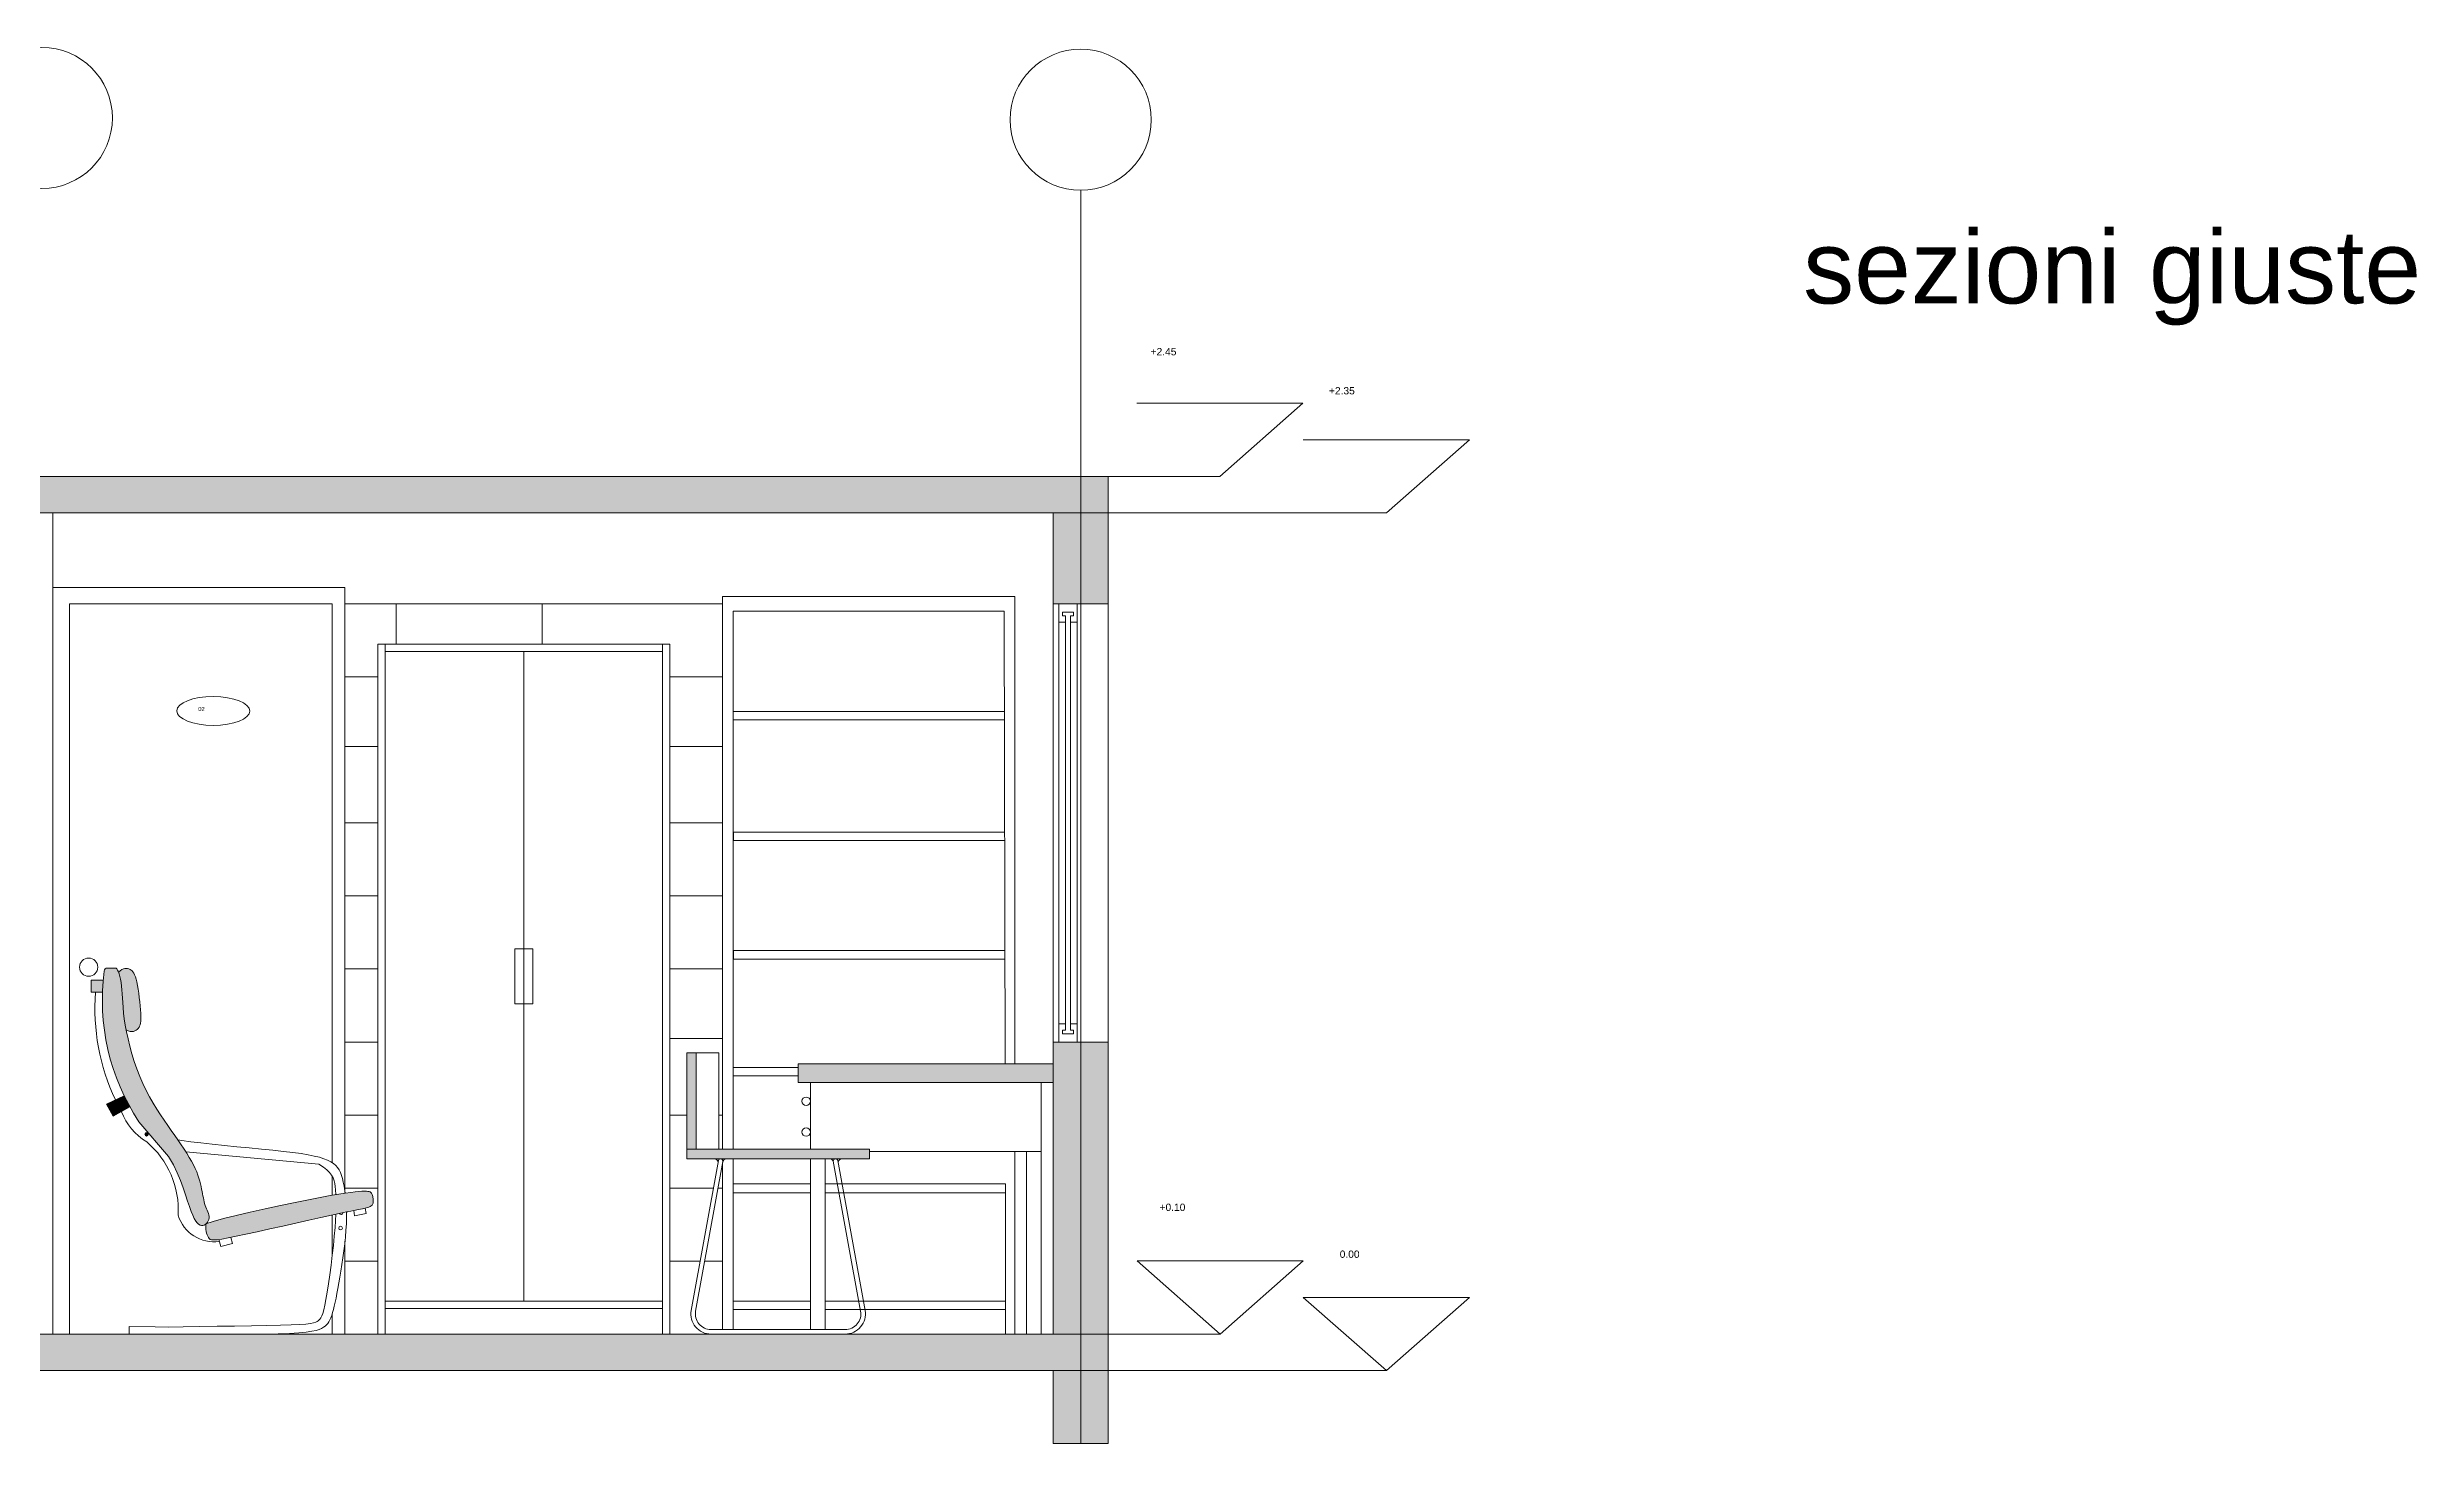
# Model space of a CAD drawing. Header units: centimetres. Extents: x -16179 to 12840, y -10704 to 3856.
# Drawn here: x -466 to 183, y -9661 to -9279 of the extents above; entities that cross this region are included whole.
import ezdxf

# ---------------------------------------------------------------- set-up
doc = ezdxf.new("R2010")
doc.units = ezdxf.units.CM
doc.header["$MEASUREMENT"] = 0
for name, color, linetype, lineweight in [('___Num_Penna__7_Num_Penna__7_Num_Penna__7_Num_Penna__7_Num_Penna__7_Num_Penna__7_Num_Penna__7_Num_Penna__7_Num_Penna__7_Num_Penna__7', 7, 'Continuous', 18), ('A-ELEV-MBE1_Num_Penna__7_Num_Penna__7_Num_Penna__7_Num_Penna__7_Num_Penna__7_Num_Penna__7_Num_Penna__7_Num_Penna__7_Num_Penna__7_Num_Penna__7', 7, 'Continuous', 18), ('A-FURN_Num_Penna__251_Num_Penna__251_Num_Penna__251_Num_Penna__251_Num_Penna__251_Num_Penna__251_Num_Penna__251_Num_Penna__251_Num_Penna__251_Num_Penna__251_Num_Penna__251', 251, 'Continuous', 18), ('A-FURN_Num_Penna__8_Num_Penna__8_Num_Penna__8_Num_Penna__8_Num_Penna__8_Num_Penna__8_Num_Penna__8_Num_Penna__8_Num_Penna__8_Num_Penna__8', 8, 'Continuous', 18), ('A-SECT-MCUT_Num_Penna__7_Num_Penna__7_Num_Penna__7_Num_Penna__7_Num_Penna__7_Num_Penna__7_Num_Penna__7_Num_Penna__7_Num_Penna__7_Num_Penna__7', 7, 'Continuous', 18), ('A-SECT-PATT_Num_Penna__11_Num_Penna__7_Num_Penna__7_Num_Penna__7_Num_Penna__7_Num_Penna__7_Num_Penna__7_Num_Penna__7_Num_Penna__7_Num_Penna__7', 7, 'Continuous', 18), ('AA - linee quote_Num_Penna__3_Num_Penna__3_Num_Penna__3_Num_Penna__3_Num_Penna__3_Num_Penna__3_Num_Penna__3_Num_Penna__3_Num_Penna__3_Num_Penna__3', 3, 'Continuous', 18), ('AA - pareti sezionate_Num_Penna__7_Num_Penna__7_Num_Penna__7_Num_Penna__7_Num_Penna__7_Num_Penna__7_Num_Penna__7_Num_Penna__7_Num_Penna__7_Num_Penna__7', 7, 'Continuous', 18), ('AA - serramenti e porte_Num_Penna__4_Num_Penna__4_Num_Penna__4_Num_Penna__4_Num_Penna__4_Num_Penna__4_Num_Penna__4_Num_Penna__4_Num_Penna__4_Num_Penna__4', 4, 'Continuous', 18), ('AA - struttura finestre_Num_Penna__6_Num_Penna__6_Num_Penna__6_Num_Penna__6_Num_Penna__6_Num_Penna__6_Num_Penna__6_Num_Penna__6_Num_Penna__6_Num_Penna__6', 6, 'Continuous', 18), ('AA- arredo_Num_Penna__8_Num_Penna__8_Num_Penna__8_Num_Penna__8_Num_Penna__8_Num_Penna__8_Num_Penna__8_Num_Penna__8_Num_Penna__8_Num_Penna__8', 8, 'Continuous', 18), ('IKE120036-t1_Num_Penna__255_Num_Penna__255_Num_Penna__255_Num_Penna__255_Num_Penna__255_Num_Penna__255_Num_Penna__255_Num_Penna__255_Num_Penna__255_Num_Penna__255', 255, 'Continuous', 18), ('J- pareti sezionate_Num_Penna__1_Num_Penna__255_Num_Penna__255_Num_Penna__255_Num_Penna__255_Num_Penna__255_Num_Penna__255_Num_Penna__255_Num_Penna__255_Num_Penna__255', 255, 'Continuous', 18), ('Layer1_Num_Penna__12_Num_Penna__255_Num_Penna__255_Num_Penna__255_Num_Penna__255_Num_Penna__255_Num_Penna__255_Num_Penna__255_Num_Penna__255_Num_Penna__255_Num_Penna__255', 255, 'Continuous', 18), ('Layer1_Num_Penna__1_Num_Penna__255_Num_Penna__255_Num_Penna__255_Num_Penna__255_Num_Penna__255_Num_Penna__255_Num_Penna__255_Num_Penna__255_Num_Penna__255', 255, 'Continuous', 18), ('SEZIONE ARREDO_Num_Penna__1_Num_Penna__255_Num_Penna__255_Num_Penna__255_Num_Penna__255_Num_Penna__255_Num_Penna__255_Num_Penna__255_Num_Penna__255_Num_Penna__255', 255, 'Continuous', 18), ('SIMBOLI PORTE_Num_Penna__3_Num_Penna__3_Num_Penna__3_Num_Penna__3_Num_Penna__3_Num_Penna__3_Num_Penna__3_Num_Penna__3_Num_Penna__3_Num_Penna__3', 3, 'Continuous', 18)]:
    doc.layers.add(name, color=color, linetype=linetype, lineweight=lineweight)
doc.styles.add('GENERATED_STYLE_1', font='Arial.ttf')

msp = doc.modelspace()

# ---------------------------------------------------------------- hatches: boundary and pattern name
at = {"layer": 'A-FURN_Num_Penna__251_Num_Penna__251_Num_Penna__251_Num_Penna__251_Num_Penna__251_Num_Penna__251_Num_Penna__251_Num_Penna__251_Num_Penna__251_Num_Penna__251_Num_Penna__251', "linetype": 'Continuous', "lineweight": 18}
for points in [[(-454.26, -9537.34), (-451.16, -9537.34, 0.157548), (-441.15, -9572.86), (-438.69, -9575.93), (-433.05, -9582.31), (-431.75, -9584.59), (-430.67, -9586.81), (-429.77, -9588.94), (-429.02, -9590.97), (-428.39, -9592.85), (-427.84, -9594.57), (-427.35, -9596.08), (-426.89, -9597.37), (-426.45, -9598.45), (-426.02, -9599.33), (-425.61, -9600.02), (-425.21, -9600.54), (-424.83, -9600.91), (-424.45, -9601.14), (-424.07, -9601.24), (-423.7, -9601.23), (-423.34, -9601.12), (-423, -9600.93), (-422.7, -9600.67), (-422.43, -9600.35), (-422.22, -9599.99), (-422.06, -9599.59), (-421.97, -9599.19), (-421.97, -9598.78), (-422.02, -9598.36), (-422.13, -9597.94), (-422.28, -9597.52), (-422.46, -9597.09), (-422.84, -9596.19), (-423.02, -9595.73), (-423.18, -9595.25), (-423.31, -9594.76), (-423.43, -9594.25), (-423.54, -9593.71), (-424, -9591.3), (-424.14, -9590.61), (-424.3, -9589.88), (-424.5, -9589.11), (-424.74, -9588.31), (-425.02, -9587.46), (-425.36, -9586.57), (-425.76, -9585.64), (-426.23, -9584.66), (-426.78, -9583.64), (-427.39, -9582.58), (-428.08, -9581.47), (-430.54, -9577.76), (-433.29, -9573.85), (-434.29, -9572.42), (-435.3, -9570.93), (-436.32, -9569.37), (-437.32, -9567.74), (-438.29, -9566.04), (-439.24, -9564.25), (-440.13, -9562.37), (-440.97, -9560.41), (-441.75, -9558.37), (-442.46, -9556.3), (-443.1, -9554.22), (-443.67, -9552.15), (-444.17, -9550.13), (-444.59, -9548.19), (-444.7, -9547.62), (-444.11, -9547.91), (-443.58, -9548.07), (-443.09, -9548.13), (-442.66, -9548.08), (-442.27, -9547.96), (-441.92, -9547.77), (-441.62, -9547.53), (-441.37, -9547.26), (-441.15, -9546.96), (-440.98, -9546.63), (-440.85, -9546.24), (-440.75, -9545.8), (-440.69, -9545.28), (-440.66, -9544.66), (-440.67, -9543.94), (-440.7, -9543.1), (-440.76, -9542.14), (-440.85, -9541.07), (-440.96, -9539.94), (-441.09, -9538.78), (-441.24, -9537.62), (-441.4, -9536.51), (-441.58, -9535.47), (-441.76, -9534.55), (-441.95, -9533.76), (-442.14, -9533.1), (-442.35, -9532.56), (-442.57, -9532.13), (-442.81, -9531.78), (-443.06, -9531.51), (-443.33, -9531.3), (-443.62, -9531.13), (-443.93, -9530.99), (-444.27, -9530.9), (-444.63, -9530.86), (-445.01, -9530.88), (-445.42, -9530.98), (-445.84, -9531.17), (-446.29, -9531.46), (-446.75, -9531.86), (-447.01, -9531.3), (-447.23, -9530.97), (-447.46, -9530.79), (-449.84, -9530.74, 0.41514), (-450.66, -9531.6, 0.010213), (-450.94, -9534.04), (-454.26, -9534.04)], [(-291.11, -9553.95), (-291.11, -9580.38), (-288.54, -9580.38), (-288.54, -9553.95)], [(-190.74, -9562.09), (-190.74, -9556.99), (-260.59, -9556.99), (-260.59, -9562.09)], [(-450.07, -9568.03), (-448.2, -9571.31), (-443.64, -9568.78, -0.014439), (-445.24, -9565.7)], [(-439.07, -9575.76, 1), (-439.07, -9576.75, 0.640581), (-438.69, -9575.93, 0.21908)], [(-291.11, -9580.38), (-291.11, -9582.95), (-241.11, -9582.95), (-241.11, -9580.38)], [(-422.9, -9601.83), (-422.86, -9602.35), (-422.78, -9602.85), (-422.66, -9603.34), (-422.52, -9603.79), (-422.35, -9604.2), (-422.17, -9604.56), (-421.97, -9604.85), (-421.69, -9605.06), (-421.26, -9605.18), (-420.62, -9605.21), (-419.7, -9605.14), (-418.43, -9604.95), (-416.74, -9604.64), (-414.57, -9604.2), (-411.88, -9603.63), (-408.76, -9602.95), (-401.78, -9601.39), (-394.67, -9599.79), (-391.39, -9599.06), (-388.46, -9598.42), (-383.96, -9597.46), (-379.99, -9596.65), (-379.21, -9596.48), (-378.62, -9596.33), (-378.17, -9596.19), (-377.82, -9596.04), (-377.54, -9595.88), (-377.34, -9595.71), (-377.2, -9595.52), (-377.1, -9595.33), (-377.05, -9595.11), (-377.02, -9594.88), (-377.01, -9594.64), (-377.02, -9594.38), (-377.03, -9594.1), (-377.05, -9593.82), (-377.09, -9593.54), (-377.14, -9593.27), (-377.2, -9593.01), (-377.28, -9592.77), (-377.38, -9592.55), (-377.49, -9592.36), (-377.64, -9592.2), (-377.84, -9592.07), (-378.1, -9591.98), (-378.44, -9591.91), (-378.88, -9591.87), (-379.42, -9591.86), (-380.1, -9591.88), (-380.91, -9591.93), (-381.92, -9592.02), (-383.16, -9592.17), (-384.7, -9592.38), (-388.83, -9593.07), (-391.53, -9593.57), (-394.71, -9594.18), (-398.39, -9594.93), (-402.41, -9595.77), (-406.58, -9596.67), (-410.7, -9597.59), (-414.58, -9598.5), (-418.03, -9599.37), (-420.84, -9600.15), (-422.83, -9600.81), (-422.89, -9601.32)]]:
    msp.add_hatch(color=251, dxfattribs=at).paths.add_polyline_path(points)
at = {"layer": 'A-SECT-PATT_Num_Penna__11_Num_Penna__7_Num_Penna__7_Num_Penna__7_Num_Penna__7_Num_Penna__7_Num_Penna__7_Num_Penna__7_Num_Penna__7_Num_Penna__7', "linetype": 'Continuous', "lineweight": 18}
for points in [[(-780.74, -9396.06), (-780.74, -9430.99), (-765.74, -9430.99), (-765.74, -9406.06), (-190.74, -9406.06), (-190.74, -9430.99), (-175.74, -9430.99), (-175.74, -9396.06)], [(-780.74, -9550.99), (-780.74, -9660.99), (-765.74, -9660.99), (-765.74, -9640.99), (-190.74, -9640.99), (-190.74, -9660.99), (-175.74, -9660.99), (-175.74, -9550.99), (-190.74, -9550.99), (-190.74, -9630.99), (-765.74, -9630.99), (-765.74, -9550.99)]]:
    msp.add_hatch(color=7, dxfattribs=at).paths.add_polyline_path(points)

# ---------------------------------------------------------------- linework, layer by layer
at = {"layer": '___Num_Penna__7_Num_Penna__7_Num_Penna__7_Num_Penna__7_Num_Penna__7_Num_Penna__7_Num_Penna__7_Num_Penna__7_Num_Penna__7_Num_Penna__7', "color": 7, "linetype": 'Continuous', "lineweight": 18}
msp.add_line((-255.74, -9630.99), (-263.44, -9630.99), dxfattribs=at)
at = {"layer": 'A-ELEV-MBE1_Num_Penna__7_Num_Penna__7_Num_Penna__7_Num_Penna__7_Num_Penna__7_Num_Penna__7_Num_Penna__7_Num_Penna__7_Num_Penna__7_Num_Penna__7', "color": 7, "linetype": 'Continuous', "lineweight": 18}
for p, q in [((-184.2, -9430.99), (-189.2, -9430.99)), ((-189.2, -9430.99), (-184.2, -9430.99)), ((-184.2, -9430.99), (-189.2, -9430.99)), ((-330.74, -9630.99), (-370.74, -9630.99)), ((-330.74, -9630.99), (-330.73, -9630.99))]:
    msp.add_line(p, q, dxfattribs=at)
at = {"layer": 'A-ELEV-MBE1_Num_Penna__7_Num_Penna__7_Num_Penna__7_Num_Penna__7_Num_Penna__7_Num_Penna__7_Num_Penna__7_Num_Penna__7_Num_Penna__7_Num_Penna__7', "color": 7, "linetype": 'Continuous', "lineweight": 18, "flags": 128}
for points in [[(-281.3, -9450.99), (-281.3, -9430.99)], [(-366.9, -9630.99), (-384.74, -9630.99)]]:
    msp.add_lwpolyline(points, dxfattribs=at)
at = {"layer": 'A-FURN_Num_Penna__251_Num_Penna__251_Num_Penna__251_Num_Penna__251_Num_Penna__251_Num_Penna__251_Num_Penna__251_Num_Penna__251_Num_Penna__251_Num_Penna__251_Num_Penna__251', "color": 251, "linetype": 'Continuous', "lineweight": 18}
for p, q in [((-291.11, -9553.95), (-291.11, -9582.95)), ((-288.54, -9553.95), (-291.11, -9553.95)), ((-288.54, -9553.95), (-288.54, -9580.38)), ((-282.37, -9553.95), (-288.54, -9553.95)), ((-282.37, -9553.95), (-282.37, -9580.38)), ((-260.59, -9557.97), (-278.3, -9557.97)), ((-260.59, -9556.99), (-190.74, -9556.99)), ((-260.59, -9556.99), (-260.59, -9562.09)), ((-278.3, -9560.28), (-260.59, -9560.28)), ((-190.74, -9562.09), (-260.59, -9562.09)), ((-450.07, -9568.03), (-445.24, -9565.7)), ((-450.07, -9568.03), (-448.2, -9571.31)), ((-448.2, -9571.31), (-443.64, -9568.78)), ((-441.12, -9572.89), (-441.2, -9572.82)), ((-241.11, -9580.38), (-291.11, -9580.38)), ((-241.11, -9582.95), (-291.11, -9582.95)), ((-241.11, -9582.95), (-291.11, -9582.95)), ((-283.2, -9582.95), (-283.2, -9582.99)), ((-283.2, -9582.99), (-283.2, -9583.11)), ((-280.74, -9582.95), (-280.74, -9582.99)), ((-280.74, -9582.99), (-280.74, -9583.11)), ((-251.48, -9582.95), (-251.48, -9582.99)), ((-251.48, -9582.99), (-251.48, -9583.11)), ((-249.02, -9582.95), (-249.02, -9582.99)), ((-249.02, -9582.99), (-249.02, -9583.11)), ((-241.11, -9580.38), (-241.11, -9582.95)), ((-388.24, -9630.99), (-460.24, -9630.99)), ((-247.74, -9630.99), (-284.48, -9630.99))]:
    msp.add_line(p, q, dxfattribs=at)
at = {"layer": 'A-FURN_Num_Penna__251_Num_Penna__251_Num_Penna__251_Num_Penna__251_Num_Penna__251_Num_Penna__251_Num_Penna__251_Num_Penna__251_Num_Penna__251_Num_Penna__251_Num_Penna__251', "color": 251, "linetype": 'Continuous', "lineweight": 18, "flags": 128}
for points in [[(-449.77, -9530.74), (-447.46, -9530.79)], [(-447.46, -9530.79), (-447.23, -9530.97), (-447.01, -9531.3), (-446.79, -9531.76), (-446.58, -9532.34), (-446.39, -9533.03), (-446.21, -9533.82), (-446.06, -9534.7), (-445.94, -9535.65), (-445.85, -9536.67), (-445.77, -9537.77), (-445.71, -9538.94), (-445.63, -9540.21), (-445.53, -9541.58), (-445.39, -9543.05), (-445.2, -9544.64), (-444.94, -9546.35), (-444.59, -9548.19), (-444.17, -9550.13), (-443.67, -9552.15), (-443.1, -9554.22), (-442.46, -9556.3), (-441.75, -9558.37), (-440.97, -9560.41), (-440.13, -9562.37), (-439.24, -9564.25), (-438.29, -9566.04), (-437.32, -9567.74), (-436.32, -9569.37), (-435.3, -9570.93), (-434.29, -9572.42), (-433.29, -9573.85), (-432.32, -9575.24), (-431.38, -9576.57), (-430.55, -9577.76)], [(-444.7, -9547.62), (-444.11, -9547.91), (-443.58, -9548.07), (-443.09, -9548.13), (-442.66, -9548.08), (-442.27, -9547.96), (-441.92, -9547.77), (-441.62, -9547.53), (-441.37, -9547.26), (-441.15, -9546.96), (-440.98, -9546.63), (-440.85, -9546.24), (-440.75, -9545.8), (-440.69, -9545.28), (-440.66, -9544.66), (-440.67, -9543.94), (-440.7, -9543.1), (-440.76, -9542.14), (-440.85, -9541.07), (-440.96, -9539.94), (-441.09, -9538.78), (-441.24, -9537.62), (-441.4, -9536.51), (-441.58, -9535.47), (-441.76, -9534.55), (-441.95, -9533.76), (-442.14, -9533.1), (-442.35, -9532.56), (-442.57, -9532.13), (-442.81, -9531.78), (-443.06, -9531.51), (-443.33, -9531.3), (-443.62, -9531.13), (-443.93, -9530.99), (-444.27, -9530.9), (-444.63, -9530.86), (-445.01, -9530.88), (-445.42, -9530.98), (-445.84, -9531.17), (-446.29, -9531.46), (-446.75, -9531.86)], [(-450.94, -9534.04), (-454.26, -9534.04), (-454.26, -9537.34), (-451.16, -9537.34)], [(-282.37, -9570.99), (-281.3, -9570.99)], [(-430.54, -9577.76), (-428.08, -9581.47), (-427.39, -9582.58), (-426.78, -9583.64), (-426.23, -9584.66), (-425.76, -9585.64), (-425.36, -9586.57), (-425.02, -9587.46), (-424.74, -9588.31), (-424.5, -9589.11), (-424.3, -9589.88), (-424.14, -9590.61), (-424, -9591.3), (-423.87, -9591.95), (-423.76, -9592.57), (-423.65, -9593.16), (-423.54, -9593.71), (-423.43, -9594.25), (-423.31, -9594.76), (-423.18, -9595.25), (-423.02, -9595.73), (-422.84, -9596.19), (-422.65, -9596.64), (-422.46, -9597.09), (-422.28, -9597.52), (-422.13, -9597.94), (-422.02, -9598.36), (-421.97, -9598.78), (-421.97, -9599.19), (-422.06, -9599.59), (-422.22, -9599.99), (-422.43, -9600.35), (-422.7, -9600.67), (-423, -9600.93), (-423.34, -9601.12), (-423.7, -9601.23), (-424.07, -9601.24), (-424.45, -9601.14), (-424.83, -9600.91), (-425.21, -9600.54), (-425.61, -9600.02), (-426.02, -9599.33), (-426.45, -9598.45), (-426.89, -9597.37), (-427.35, -9596.08), (-427.84, -9594.57), (-428.39, -9592.85), (-429.02, -9590.97), (-429.77, -9588.94), (-430.67, -9586.81), (-431.75, -9584.59), (-433.05, -9582.31), (-441.19, -9572.81)], [(-384.74, -9590.99), (-375.75, -9590.99)], [(-281.3, -9590.99), (-282.57, -9590.99)], [(-384.33, -9597.54), (-388.46, -9598.42), (-391.39, -9599.06), (-394.67, -9599.79), (-398.18, -9600.58), (-401.78, -9601.39), (-405.36, -9602.19), (-408.76, -9602.95), (-411.88, -9603.63), (-414.57, -9604.2), (-416.74, -9604.64), (-418.43, -9604.95), (-419.7, -9605.14), (-420.62, -9605.21), (-421.26, -9605.18), (-421.69, -9605.06), (-421.97, -9604.85), (-422.17, -9604.56), (-422.35, -9604.2), (-422.52, -9603.79), (-422.66, -9603.34), (-422.78, -9602.85), (-422.86, -9602.35), (-422.9, -9601.83), (-422.89, -9601.32), (-422.83, -9600.81)], [(-422.83, -9600.81), (-420.84, -9600.15), (-418.03, -9599.37), (-414.58, -9598.5), (-410.7, -9597.59), (-406.58, -9596.67), (-402.41, -9595.77), (-398.39, -9594.93), (-394.71, -9594.18), (-391.53, -9593.57), (-388.83, -9593.07), (-384.7, -9592.38)], [(-384.7, -9592.39), (-384.7, -9592.38), (-383.16, -9592.17), (-381.92, -9592.02), (-380.91, -9591.93), (-380.1, -9591.88), (-379.42, -9591.86), (-378.88, -9591.87), (-378.44, -9591.91), (-378.1, -9591.98), (-377.84, -9592.07), (-377.64, -9592.2), (-377.49, -9592.36), (-377.38, -9592.55), (-377.28, -9592.77), (-377.2, -9593.01), (-377.14, -9593.27), (-377.09, -9593.54), (-377.05, -9593.82), (-377.03, -9594.1), (-377.02, -9594.38), (-377.01, -9594.64), (-377.02, -9594.88), (-377.05, -9595.11), (-377.1, -9595.33), (-377.2, -9595.52), (-377.34, -9595.71), (-377.54, -9595.88), (-377.82, -9596.04), (-378.17, -9596.19), (-378.62, -9596.33), (-379.21, -9596.48), (-379.99, -9596.65), (-381.01, -9596.86), (-382.32, -9597.12), (-383.96, -9597.46), (-384.33, -9597.54)], [(-382.35, -9597.13), (-382.11, -9598.56), (-378.97, -9597.97), (-379.21, -9596.48)], [(-418.75, -9607), (-419.33, -9605.08)], [(-418.75, -9607), (-415.56, -9606.14), (-415.97, -9604.49)], [(-286.22, -9610.99), (-281.3, -9610.99)]]:
    msp.add_lwpolyline(points, dxfattribs=at)
at = {"layer": 'A-FURN_Num_Penna__251_Num_Penna__251_Num_Penna__251_Num_Penna__251_Num_Penna__251_Num_Penna__251_Num_Penna__251_Num_Penna__251_Num_Penna__251_Num_Penna__251_Num_Penna__251', "color": 251, "linetype": 'Continuous', "lineweight": 18}
msp.add_circle((-439.07, -9576.25), 0.494, dxfattribs=at)
for centre, radius, start, end in [((-391.18, -9539.62), 60.02, 172.32244, 213.57564), ((-449.82, -9531.58), 0.841, 86.39233, 181.37901), ((-395.51, -9542), 57.72, 175.36475, 205.49716), ((-430.21, -9563.91), 16.92, 201.35383, 238.51413), ((-454.95, -9597.05), 24.56, 356.73665, 49.62586), ((-420.62, -9595.46), 10.26, 196.91367, 278.10801)]:
    msp.add_arc(centre, radius, start, end, dxfattribs=at)
at = {"layer": 'A-FURN_Num_Penna__8_Num_Penna__8_Num_Penna__8_Num_Penna__8_Num_Penna__8_Num_Penna__8_Num_Penna__8_Num_Penna__8_Num_Penna__8_Num_Penna__8', "color": 8, "linetype": 'Continuous', "lineweight": 18}
msp.add_line((-464.74, -9458.88), (-464.74, -9630.99), dxfattribs=at)
at = {"layer": 'A-SECT-MCUT_Num_Penna__7_Num_Penna__7_Num_Penna__7_Num_Penna__7_Num_Penna__7_Num_Penna__7_Num_Penna__7_Num_Penna__7_Num_Penna__7_Num_Penna__7', "color": 7, "linetype": 'Continuous', "lineweight": 18}
for p, q in [((-464.74, -9426.49), (-464.74, -9406.06)), ((-464.74, -9426.49), (-464.74, -9630.99)), ((-190.74, -9618.69), (-190.74, -9630.99))]:
    msp.add_line(p, q, dxfattribs=at)
at = {"layer": 'A-SECT-MCUT_Num_Penna__7_Num_Penna__7_Num_Penna__7_Num_Penna__7_Num_Penna__7_Num_Penna__7_Num_Penna__7_Num_Penna__7_Num_Penna__7_Num_Penna__7', "color": 7, "linetype": 'Continuous', "lineweight": 18, "flags": 128}
msp.add_lwpolyline([(-765.74, -9630.99), (-190.74, -9630.99)], dxfattribs=at)
at = {"layer": 'AA - linee quote_Num_Penna__3_Num_Penna__3_Num_Penna__3_Num_Penna__3_Num_Penna__3_Num_Penna__3_Num_Penna__3_Num_Penna__3_Num_Penna__3_Num_Penna__3', "color": 3, "linetype": 'Continuous', "lineweight": 18}
for p, q in [((-183.24, -9660.99), (-183.24, -9317.7)), ((-122.37, -9376.03), (-167.87, -9376.03)), ((-145.12, -9396.06), (-122.37, -9376.03)), ((-76.75, -9386.03), (-122.26, -9386.03)), ((-99.5, -9406.06), (-76.75, -9386.03)), ((-190.74, -9396.06), (-145.12, -9396.06)), ((-190.74, -9406.06), (-145.01, -9406.06)), ((-145.01, -9406.06), (-99.5, -9406.06)), ((-167.76, -9610.97), (-145.01, -9630.99)), ((-122.26, -9610.97), (-167.76, -9610.97)), ((-145.01, -9630.99), (-122.26, -9610.97)), ((-122.26, -9620.97), (-99.5, -9640.99)), ((-76.75, -9620.97), (-122.26, -9620.97)), ((-99.5, -9640.99), (-76.75, -9620.97)), ((-190.74, -9630.99), (-145.01, -9630.99)), ((-190.74, -9640.99), (-99.5, -9640.99))]:
    msp.add_line(p, q, dxfattribs=at)
for centre in [(-467.77, -9297.89), (-183.24, -9298.38)]:
    msp.add_circle(centre, 19.33, dxfattribs=at)
at = {"layer": 'AA - pareti sezionate_Num_Penna__7_Num_Penna__7_Num_Penna__7_Num_Penna__7_Num_Penna__7_Num_Penna__7_Num_Penna__7_Num_Penna__7_Num_Penna__7_Num_Penna__7', "color": 7, "linetype": 'Continuous', "lineweight": 18}
for p, q in [((-780.74, -9396.06), (-175.74, -9396.06)), ((-175.74, -9430.99), (-175.74, -9396.06)), ((-190.74, -9406.06), (-765.74, -9406.06)), ((-190.74, -9430.99), (-190.74, -9406.06)), ((-190.74, -9430.99), (-175.74, -9430.99)), ((-184.2, -9550.99), (-190.74, -9550.99)), ((-190.74, -9618.69), (-190.74, -9550.99)), ((-184.2, -9550.99), (-175.74, -9550.99)), ((-175.74, -9550.99), (-175.74, -9630.99)), ((-175.74, -9660.99), (-175.74, -9630.99)), ((-190.74, -9640.99), (-190.74, -9660.99)), ((-190.74, -9660.99), (-175.74, -9660.99))]:
    msp.add_line(p, q, dxfattribs=at)
at = {"layer": 'AA - pareti sezionate_Num_Penna__7_Num_Penna__7_Num_Penna__7_Num_Penna__7_Num_Penna__7_Num_Penna__7_Num_Penna__7_Num_Penna__7_Num_Penna__7_Num_Penna__7', "color": 7, "linetype": 'Continuous', "lineweight": 18, "flags": 128}
for points in [[(-190.74, -9630.99), (-765.74, -9630.99)], [(-765.74, -9640.99), (-190.74, -9640.99)]]:
    msp.add_lwpolyline(points, dxfattribs=at)
at = {"layer": 'AA - serramenti e porte_Num_Penna__4_Num_Penna__4_Num_Penna__4_Num_Penna__4_Num_Penna__4_Num_Penna__4_Num_Penna__4_Num_Penna__4_Num_Penna__4_Num_Penna__4', "color": 4, "linetype": 'Continuous', "lineweight": 18}
for p, q in [((-464.74, -9426.49), (-384.74, -9426.49)), ((-384.74, -9426.49), (-384.74, -9470.04)), ((-460.24, -9630.99), (-460.24, -9430.99)), ((-460.24, -9430.99), (-388.24, -9430.99)), ((-451.24, -9430.99), (-388.24, -9430.99)), ((-388.24, -9430.99), (-388.24, -9470.04)), ((-189.2, -9545.99), (-189.2, -9435.99)), ((-184.2, -9545.99), (-184.2, -9435.99)), ((-388.24, -9470.04), (-388.24, -9584.04)), ((-384.74, -9470.04), (-384.74, -9590.98)), ((-388.24, -9587.8), (-388.23, -9592.97)), ((-384.74, -9590.99), (-384.74, -9592.25)), ((-388.24, -9598.37), (-388.24, -9609.43)), ((-384.74, -9605.5), (-384.74, -9630.99)), ((-388.24, -9625.48), (-388.24, -9630.99))]:
    msp.add_line(p, q, dxfattribs=at)
msp.add_circle((-454.94, -9530.49), 2.5, dxfattribs=at)
at = {"layer": 'AA - struttura finestre_Num_Penna__6_Num_Penna__6_Num_Penna__6_Num_Penna__6_Num_Penna__6_Num_Penna__6_Num_Penna__6_Num_Penna__6_Num_Penna__6_Num_Penna__6', "color": 6, "linetype": 'Continuous', "lineweight": 18}
for p, q in [((-186.7, -9433.22), (-188.18, -9433.22)), ((-188.18, -9433.22), (-188.18, -9434.22)), ((-188.18, -9434.22), (-187.35, -9434.22)), ((-187.35, -9434.22), (-187.35, -9435.99)), ((-186.7, -9433.22), (-185.22, -9433.22)), ((-185.22, -9434.22), (-186.05, -9434.22)), ((-186.05, -9434.22), (-186.05, -9435.99)), ((-185.22, -9433.22), (-185.22, -9434.22)), ((-187.35, -9435.99), (-187.35, -9545.99)), ((-186.05, -9545.99), (-186.05, -9435.99)), ((-188.18, -9548.76), (-188.18, -9547.75)), ((-188.18, -9547.75), (-187.35, -9547.75)), ((-186.7, -9548.76), (-188.18, -9548.76)), ((-187.35, -9547.75), (-187.35, -9545.99)), ((-186.7, -9548.76), (-185.22, -9548.76)), ((-186.05, -9547.75), (-186.05, -9545.99)), ((-185.22, -9547.75), (-186.05, -9547.75)), ((-185.22, -9548.76), (-185.22, -9547.75))]:
    msp.add_line(p, q, dxfattribs=at)
at = {"layer": 'AA- arredo_Num_Penna__8_Num_Penna__8_Num_Penna__8_Num_Penna__8_Num_Penna__8_Num_Penna__8_Num_Penna__8_Num_Penna__8_Num_Penna__8_Num_Penna__8', "color": 8, "linetype": 'Continuous', "lineweight": 18}
for p, q in [((-370.74, -9430.99), (-281.3, -9430.99)), ((-370.74, -9441.99), (-370.74, -9430.99)), ((-330.74, -9441.99), (-330.74, -9430.99)), ((-330.74, -9430.99), (-330.74, -9441.99)), ((-330.74, -9441.99), (-330.74, -9430.99)), ((-201.3, -9428.99), (-281.3, -9428.99)), ((-278.42, -9432.99), (-204.19, -9432.99)), ((-278.42, -9580.38), (-278.42, -9432.99)), ((-204.19, -9432.99), (-203.9, -9556.99)), ((-201.3, -9556.99), (-201.3, -9428.99)), ((-190.74, -9550.99), (-190.74, -9430.99)), ((-175.74, -9430.99), (-175.74, -9550.99)), ((-373.75, -9441.99), (-373.75, -9630.99)), ((-373.75, -9443.99), (-297.75, -9443.99)), ((-335.75, -9443.99), (-335.75, -9621.99)), ((-297.75, -9441.99), (-297.75, -9630.99)), ((-204.12, -9460.47), (-278.3, -9460.47)), ((-278.3, -9462.78), (-204.12, -9462.78)), ((-375.75, -9470.04), (-384.74, -9470.04)), ((-281.3, -9470.04), (-295.75, -9470.04)), ((-204.05, -9493.47), (-278.3, -9493.47)), ((-278.3, -9493.47), (-278.3, -9495.78)), ((-278.3, -9495.78), (-204.04, -9495.78)), ((-203.97, -9525.97), (-278.3, -9525.97)), ((-278.3, -9525.97), (-278.3, -9528.28)), ((-278.3, -9528.28), (-203.97, -9528.28)), ((-281.3, -9550.04), (-295.75, -9550.04)), ((-257.26, -9580.38), (-257.26, -9562.09)), ((-194.07, -9630.99), (-194.07, -9562.09)), ((-429.47, -9577.95), (-430.54, -9577.76)), ((-427, -9578.31), (-429.47, -9577.95)), ((-428.32, -9581.1), (-391.9, -9584.43)), ((-424.18, -9578.65), (-427, -9578.31)), ((-421.08, -9578.99), (-424.18, -9578.65)), ((-417.78, -9579.33), (-421.08, -9578.99)), ((-414.39, -9579.66), (-417.78, -9579.33)), ((-410.97, -9579.99), (-414.39, -9579.66)), ((-407.64, -9580.31), (-410.97, -9579.99)), ((-404.48, -9580.63), (-407.64, -9580.31)), ((-401.58, -9580.94), (-404.48, -9580.63)), ((-399.02, -9581.25), (-401.58, -9580.94)), ((-396.78, -9581.57), (-399.02, -9581.25)), ((-394.84, -9581.89), (-396.78, -9581.57)), ((-393.17, -9582.22), (-394.84, -9581.89)), ((-391.74, -9582.57), (-393.17, -9582.22)), ((-391.9, -9584.43), (-390.66, -9585.24)), ((-390.53, -9582.95), (-391.74, -9582.57)), ((-389.5, -9583.35), (-390.53, -9582.95)), ((-388.64, -9583.78), (-389.5, -9583.35)), ((-387.9, -9584.26), (-388.64, -9583.78)), ((-387.28, -9584.78), (-387.9, -9584.26)), ((-282.46, -9583.46), (-289.94, -9624.52)), ((-281.25, -9583.74), (-288.71, -9624.68)), ((-278.42, -9629.75), (-278.42, -9582.95)), ((-257.26, -9629.75), (-257.26, -9582.95)), ((-253.26, -9629.75), (-253.26, -9582.95)), ((-250.99, -9583.62), (-243.51, -9624.68)), ((-249.76, -9583.46), (-242.28, -9624.52)), ((-194.07, -9580.95), (-241.11, -9580.95)), ((-198.07, -9630.99), (-198.07, -9580.95)), ((-390.66, -9585.24), (-389.69, -9586.01)), ((-389.69, -9586.01), (-388.95, -9586.76)), ((-388.95, -9586.76), (-388.4, -9587.49)), ((-388.4, -9587.49), (-388.01, -9588.23)), ((-388.01, -9588.23), (-387.74, -9588.99)), ((-387.74, -9588.99), (-387.56, -9589.77)), ((-387.56, -9589.77), (-387.43, -9590.61)), ((-387.43, -9590.61), (-387.32, -9591.51)), ((-386.77, -9585.36), (-387.28, -9584.78)), ((-386.34, -9586), (-386.77, -9585.36)), ((-385.98, -9586.72), (-386.34, -9586)), ((-385.68, -9587.52), (-385.98, -9586.72)), ((-385.43, -9588.4), (-385.68, -9587.52)), ((-385.2, -9589.39), (-385.43, -9588.4)), ((-384.99, -9590.47), (-385.2, -9589.39)), ((-384.72, -9592.39), (-384.99, -9590.47)), ((-257.26, -9589.84), (-278.3, -9589.84)), ((-232.11, -9589.84), (-253.26, -9589.84)), ((-210.3, -9589.84), (-232.11, -9589.84)), ((-210.3, -9589.84), (-203.82, -9589.82)), ((-203.82, -9630.99), (-203.82, -9589.84)), ((-387.32, -9591.51), (-387.23, -9592.8)), ((-384.32, -9599.02), (-384.33, -9597.54)), ((-278.3, -9592.28), (-257.26, -9592.28)), ((-253.26, -9592.28), (-232.51, -9592.28)), ((-232.51, -9592.28), (-203.82, -9592.28)), ((-387.45, -9601.82), (-387.66, -9604.18)), ((-387.29, -9598.17), (-387.45, -9601.82)), ((-384.62, -9604.42), (-384.47, -9602.56)), ((-384.47, -9602.56), (-384.37, -9600.75)), ((-384.37, -9600.75), (-384.32, -9599.02)), ((-388.23, -9609.4), (-388.57, -9612.1)), ((-387.93, -9606.74), (-388.23, -9609.4)), ((-387.66, -9604.18), (-387.93, -9606.74)), ((-385.58, -9611.93), (-385.31, -9610.09)), ((-385.31, -9610.09), (-385.05, -9608.21)), ((-385.05, -9608.21), (-384.82, -9606.31)), ((-384.82, -9606.31), (-384.62, -9604.42)), ((-388.92, -9614.74), (-389.28, -9617.24)), ((-388.57, -9612.1), (-388.92, -9614.74)), ((-386.68, -9618.47), (-386.42, -9616.99)), ((-386.42, -9616.99), (-386.15, -9615.4)), ((-386.15, -9615.4), (-385.87, -9613.71)), ((-385.87, -9613.71), (-385.58, -9611.93)), ((-390.28, -9623.09), (-390.58, -9624.34)), ((-389.97, -9621.48), (-390.28, -9623.09)), ((-389.63, -9619.51), (-389.97, -9621.48)), ((-389.28, -9617.24), (-389.63, -9619.51)), ((-387.9, -9624.27), (-387.66, -9623.32)), ((-387.66, -9623.32), (-387.42, -9622.27)), ((-387.42, -9622.27), (-387.18, -9621.11)), ((-387.18, -9621.11), (-386.93, -9619.84)), ((-386.93, -9619.84), (-386.68, -9618.47)), ((-373.75, -9621.99), (-297.75, -9621.99)), ((-257.26, -9621.97), (-278.3, -9621.97)), ((-203.82, -9621.97), (-253.26, -9621.97)), ((-237.39, -9621.97), (-241.62, -9621.97)), ((-443.84, -9628.88), (-443.84, -9630.99)), ((-436.74, -9628.99), (-443.84, -9628.88)), ((-433.2, -9629.11), (-436.74, -9628.99)), ((-429.06, -9629), (-433.2, -9629.11)), ((-424.51, -9628.91), (-429.06, -9629)), ((-419.74, -9628.84), (-424.51, -9628.91)), ((-414.96, -9628.78), (-419.74, -9628.84)), ((-410.35, -9628.72), (-414.96, -9628.78)), ((-406.12, -9628.66), (-410.35, -9628.72)), ((-402.44, -9628.58), (-406.12, -9628.66)), ((-399.48, -9628.49), (-402.44, -9628.58)), ((-397.19, -9628.37), (-399.48, -9628.49)), ((-395.46, -9628.24), (-397.19, -9628.37)), ((-394.21, -9628.09), (-395.46, -9628.24)), ((-393.35, -9627.93), (-394.21, -9628.09)), ((-393.84, -9630.21), (-392.67, -9629.97)), ((-392.77, -9627.75), (-393.35, -9627.93)), ((-392.4, -9627.57), (-392.77, -9627.75)), ((-392.67, -9629.97), (-391.79, -9629.71)), ((-392.12, -9627.38), (-392.4, -9627.57)), ((-391.87, -9627.17), (-392.12, -9627.38)), ((-391.62, -9626.9), (-391.87, -9627.17)), ((-391.79, -9629.71), (-391.13, -9629.43)), ((-391.37, -9626.54), (-391.62, -9626.9)), ((-391.11, -9626.02), (-391.37, -9626.54)), ((-391.13, -9629.43), (-390.62, -9629.13)), ((-390.85, -9625.31), (-391.11, -9626.02)), ((-390.58, -9624.34), (-390.85, -9625.31)), ((-390.62, -9629.13), (-390.17, -9628.81)), ((-390.17, -9628.81), (-389.78, -9628.45)), ((-389.78, -9628.45), (-389.43, -9628.06)), ((-389.43, -9628.06), (-389.13, -9627.61)), ((-389.13, -9627.61), (-388.85, -9627.11)), ((-388.85, -9627.11), (-388.6, -9626.53)), ((-388.6, -9626.53), (-388.36, -9625.87)), ((-388.36, -9625.87), (-388.13, -9625.12)), ((-388.13, -9625.12), (-387.9, -9624.27)), ((-373.75, -9623.99), (-297.75, -9623.99)), ((-284.48, -9629.75), (-266.01, -9629.75)), ((-278.3, -9624.28), (-257.26, -9624.28)), ((-247.74, -9629.75), (-266.01, -9629.75)), ((-253.26, -9624.28), (-203.82, -9624.28)), ((-241.62, -9624.28), (-237.76, -9624.28)), ((-403.02, -9630.94), (-399.9, -9630.79)), ((-399.9, -9630.79), (-397.38, -9630.62)), ((-397.38, -9630.62), (-395.38, -9630.42)), ((-395.38, -9630.42), (-393.84, -9630.21))]:
    msp.add_line(p, q, dxfattribs=at)
at = {"layer": 'AA- arredo_Num_Penna__8_Num_Penna__8_Num_Penna__8_Num_Penna__8_Num_Penna__8_Num_Penna__8_Num_Penna__8_Num_Penna__8_Num_Penna__8_Num_Penna__8', "color": 8, "linetype": 'Continuous', "lineweight": 18, "flags": 128}
for points in [[(-384.74, -9430.99), (-370.74, -9430.99), (-370.74, -9441.99)], [(-281.3, -9490.99), (-281.3, -9428.99)], [(-201.3, -9430.99), (-201.3, -9450.99)], [(-375.75, -9450.99), (-384.74, -9450.99)], [(-281.3, -9450.99), (-295.75, -9450.99)], [(-201.3, -9470.04), (-201.3, -9490.99)], [(-201.3, -9490.99), (-201.3, -9471.94)], [(-384.74, -9490.99), (-375.75, -9490.99)], [(-295.75, -9490.99), (-281.3, -9490.99)], [(-281.3, -9580.38), (-281.3, -9490.99)], [(-201.3, -9490.99), (-201.3, -9510.99)], [(-375.75, -9510.99), (-384.74, -9510.99)], [(-281.3, -9510.99), (-295.75, -9510.99)], [(-201.3, -9510.99), (-201.3, -9530.99)], [(-384.74, -9530.99), (-375.75, -9530.99)], [(-295.75, -9530.99), (-281.3, -9530.99)], [(-281.3, -9530.99), (-295.75, -9530.99)], [(-375.75, -9550.99), (-384.74, -9550.99)], [(-384.74, -9550.99), (-375.75, -9550.99)], [(-375.75, -9570.99), (-384.74, -9570.99)], [(-295.75, -9570.99), (-291.11, -9570.99)], [(-281.3, -9629.75), (-281.3, -9584.01)], [(-201.3, -9580.95), (-201.3, -9610.99)], [(-283.83, -9590.99), (-295.75, -9590.99)], [(-375.75, -9610.94), (-384.74, -9610.99)], [(-384.74, -9610.99), (-375.75, -9610.99)], [(-295.75, -9610.99), (-287.47, -9610.99)], [(-201.3, -9610.99), (-201.3, -9630.99)]]:
    msp.add_lwpolyline(points, dxfattribs=at)
for points in [[(-375.75, -9441.99), (-295.75, -9441.99), (-295.75, -9630.99), (-375.75, -9630.99)], [(-333.25, -9540.49), (-333.25, -9525.49), (-338.25, -9525.49), (-338.25, -9540.49)]]:
    msp.add_lwpolyline(points, close=True, dxfattribs=at)
at = {"layer": 'AA- arredo_Num_Penna__8_Num_Penna__8_Num_Penna__8_Num_Penna__8_Num_Penna__8_Num_Penna__8_Num_Penna__8_Num_Penna__8_Num_Penna__8_Num_Penna__8', "color": 8, "linetype": 'Continuous', "lineweight": 18}
for centre, radius in [((-258.42, -9567.23), 1.16), ((-258.42, -9575.64), 1.16), ((-385.96, -9601.96), 0.494)]:
    msp.add_circle(centre, radius, dxfattribs=at)
for centre, radius, start, end in [((-283.47, -9583.98), 0.911, 358.66299, 73.0643), ((-281.85, -9583.57), 0.619, 344.10703, 169.67406), ((-280.04, -9584.17), 1.27, 123.32297, 171.53008), ((-252.18, -9584.17), 1.27, 8.46992, 56.67703), ((-250.37, -9583.57), 0.619, 10.32594, 184.75197), ((-248.75, -9583.98), 0.911, 106.9357, 181.33701), ((-385.8, -9597.73), 0.494, 205.40622, 358.6245), ((-284.48, -9625.45), 5.54, 170.36248, 270), ((-284.48, -9625.45), 4.3, 169.67753, 270), ((-247.74, -9625.45), 5.54, 270, 9.63752), ((-247.74, -9625.45), 4.3, 270, 10.32247)]:
    msp.add_arc(centre, radius, start, end, dxfattribs=at)
at = {"layer": 'IKE120036-t1_Num_Penna__255_Num_Penna__255_Num_Penna__255_Num_Penna__255_Num_Penna__255_Num_Penna__255_Num_Penna__255_Num_Penna__255_Num_Penna__255_Num_Penna__255', "color": 255, "linetype": 'Continuous', "lineweight": 18}
for p, q in [((-330.74, -9630.99), (-327.85, -9630.99)), ((-253.62, -9630.99), (-327.85, -9630.99)), ((-253.62, -9630.99), (-250.74, -9630.99))]:
    msp.add_line(p, q, dxfattribs=at)
at = {"layer": 'J- pareti sezionate_Num_Penna__1_Num_Penna__255_Num_Penna__255_Num_Penna__255_Num_Penna__255_Num_Penna__255_Num_Penna__255_Num_Penna__255_Num_Penna__255_Num_Penna__255', "color": 255, "linetype": 'Continuous', "lineweight": 18}
for p, q in [((-184.2, -9435.99), (-184.2, -9430.99)), ((-189.2, -9545.99), (-189.2, -9550.99)), ((-184.2, -9545.99), (-184.2, -9550.99))]:
    msp.add_line(p, q, dxfattribs=at)
at = {"layer": 'Layer1_Num_Penna__1_Num_Penna__255_Num_Penna__255_Num_Penna__255_Num_Penna__255_Num_Penna__255_Num_Penna__255_Num_Penna__255_Num_Penna__255_Num_Penna__255', "color": 255, "linetype": 'Continuous', "lineweight": 18}
msp.add_line((-190.74, -9550.99), (-190.74, -9630.99), dxfattribs=at)
at = {"layer": 'SEZIONE ARREDO_Num_Penna__1_Num_Penna__255_Num_Penna__255_Num_Penna__255_Num_Penna__255_Num_Penna__255_Num_Penna__255_Num_Penna__255_Num_Penna__255_Num_Penna__255', "color": 255, "linetype": 'Continuous', "lineweight": 18}
for p, q in [((-189.2, -9430.99), (-189.2, -9435.99)), ((-189.2, -9435.99), (-187.35, -9435.99)), ((-186.05, -9435.99), (-184.2, -9435.99)), ((-189.2, -9545.99), (-187.35, -9545.99)), ((-186.05, -9545.99), (-184.2, -9545.99)), ((-293.5, -9630.99), (-288.3, -9630.99)), ((-246.96, -9630.99), (-241.62, -9630.99)), ((-194.07, -9630.99), (-198.07, -9630.99)), ((-190.74, -9630.99), (-196.74, -9630.99))]:
    msp.add_line(p, q, dxfattribs=at)
at = {"layer": 'SIMBOLI PORTE_Num_Penna__3_Num_Penna__3_Num_Penna__3_Num_Penna__3_Num_Penna__3_Num_Penna__3_Num_Penna__3_Num_Penna__3_Num_Penna__3_Num_Penna__3', "color": 3, "linetype": 'Continuous', "lineweight": 18}
msp.add_ellipse((-420.81, -9460.32), major_axis=(-10, 0.02), ratio=0.395468, dxfattribs=at)

# ---------------------------------------------------------------- texts
at = {"layer": 'AA - linee quote_Num_Penna__3_Num_Penna__3_Num_Penna__3_Num_Penna__3_Num_Penna__3_Num_Penna__3_Num_Penna__3_Num_Penna__3_Num_Penna__3_Num_Penna__3', "color": 3, "linetype": 'Continuous', "lineweight": 18, "char_height": 2, "attachment_point": 1, "style": 'GENERATED_STYLE_1'}
for s, insert in [('\\A1;+2.45', (-164.08, -9360.9)), ('\\A1;+2.35', (-115.23, -9371.61)), ('\\A1;+0.10', (-161.63, -9595.26)), ('\\A1;0.00', (-112.29, -9608.1))]:
    msp.add_mtext(s, dxfattribs=dict(at, insert=insert))
at = {"layer": 'Layer1_Num_Penna__12_Num_Penna__255_Num_Penna__255_Num_Penna__255_Num_Penna__255_Num_Penna__255_Num_Penna__255_Num_Penna__255_Num_Penna__255_Num_Penna__255_Num_Penna__255', "color": 255, "linetype": 'Continuous', "lineweight": 18, "insert": (14.64, -9328.69), "char_height": 20, "attachment_point": 1, "style": 'GENERATED_STYLE_1'}
msp.add_mtext('\\A1;sezioni giuste', dxfattribs=at)
at = {"layer": 'SIMBOLI PORTE_Num_Penna__3_Num_Penna__3_Num_Penna__3_Num_Penna__3_Num_Penna__3_Num_Penna__3_Num_Penna__3_Num_Penna__3_Num_Penna__3_Num_Penna__3', "color": 3, "linetype": 'Continuous', "lineweight": 18, "insert": (-424.93, -9460.36), "char_height": 1.133, "attachment_point": 7, "style": 'GENERATED_STYLE_1'}
msp.add_mtext('\\A1;02', dxfattribs=at)

doc.saveas('drawing.dxf')
